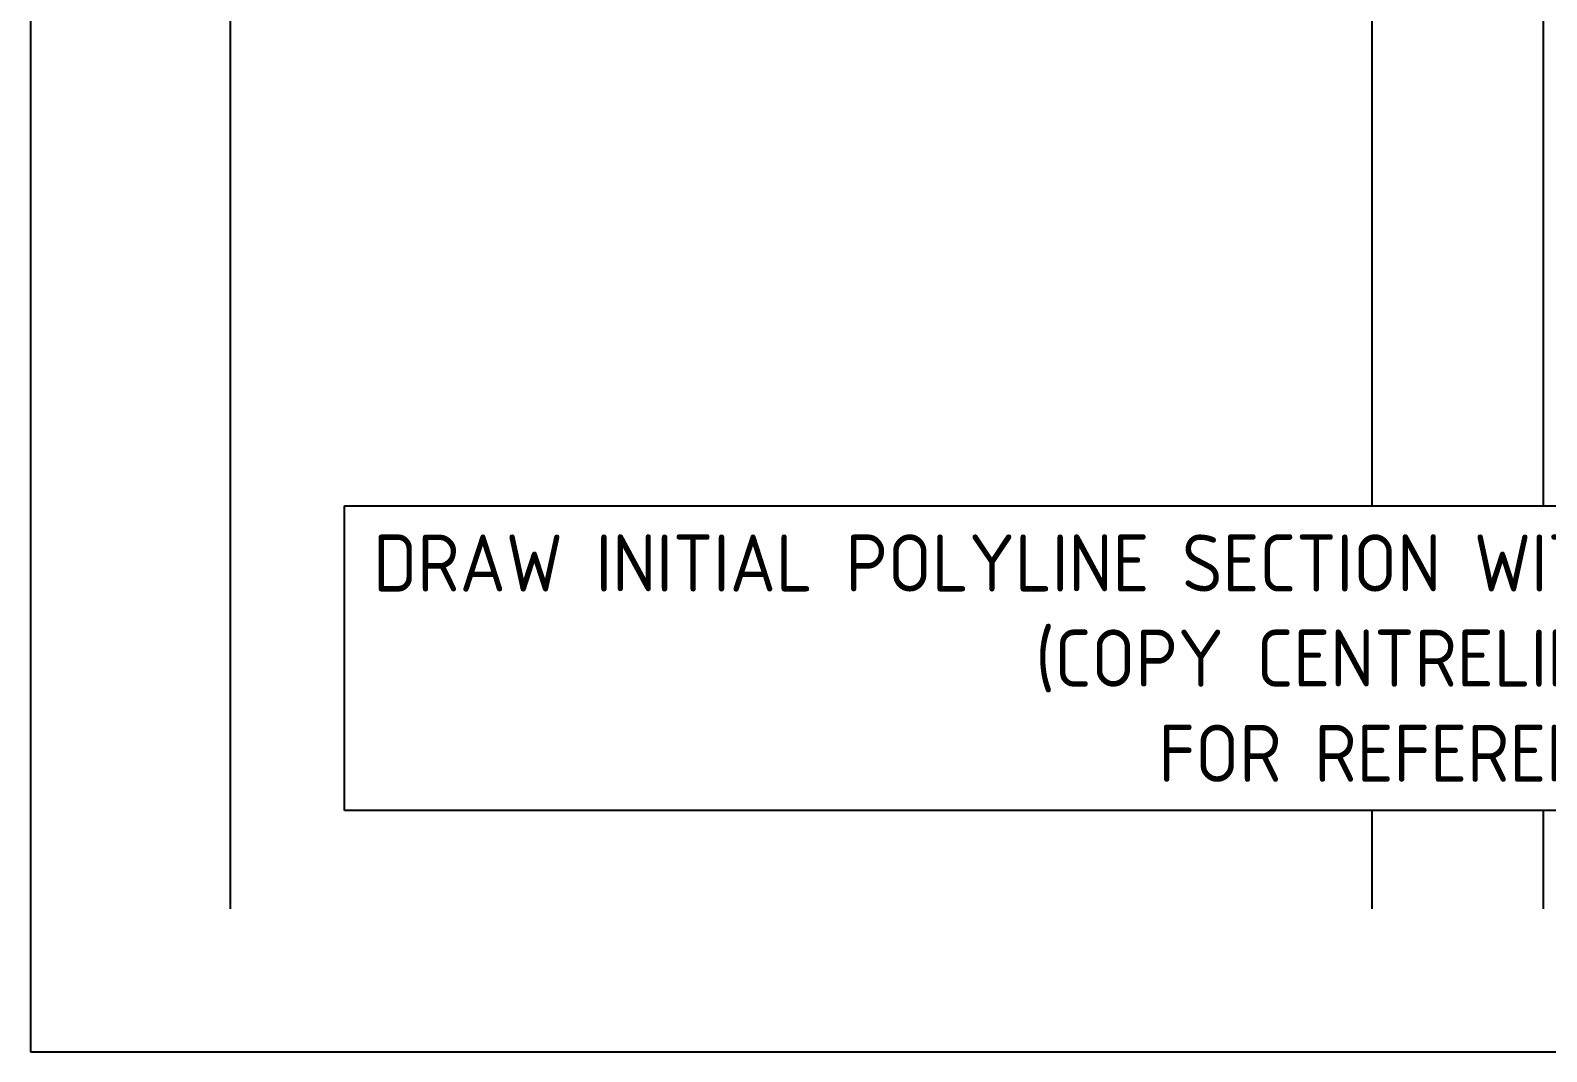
# Model space of a CAD drawing. Header units: metres. Extents: x 507649 to 509016, y 6966950 to 6967777.
# Drawn here: x 508556.5 to 508609.6, y 6967636.5 to 6967672.3 of the extents above; entities that cross this region are included whole.
import ezdxf

# ---------------------------------------------------------------- set-up
doc = ezdxf.new("R2010")
doc.units = ezdxf.units.M
doc.layers.add('_Design Non Plottable', color=45, linetype='Continuous', plot=False)
doc.layers.add('XREF', color=7, linetype='Continuous')
doc.styles.add('ISOCP', font='isocp.shx')

# ---------------------------------------------------------------- blocks, each defined once
blk = doc.blocks.new('XD_DESIGN_1')
at = {"layer": '_Design Non Plottable'}
for p, q in [((508556.513, 6967766.749), (508556.513, 6967636.467)), ((508563.513, 6967761.749), (508563.513, 6967641.467)), ((508603.513, 6967761.749), (508603.513, 6967641.467)), ((508609.513, 6967761.749), (508609.513, 6967641.467)), ((508556.513, 6967636.467), (508705.513, 6967636.467))]:
    blk.add_line(p, q, dxfattribs=at)
at = {"layer": '_Design Non Plottable', "color": 1, "insert": (508631.013, 6967650.254), "char_height": 2, "attachment_point": 5, "style": 'ISOCP', "bg_fill": 19, "box_fill_scale": 1.5, "bg_fill_color": 256, "bg_fill_transparency": 0}
blk.add_mtext('DRAW INITIAL POLYLINE SECTION WITH GLOBAL WIDTH - THEN USE "ARRAY PATH" TO ALIGN TO A ROAD CL\\P(COPY CENTRELINE AND PUT ONTO _DESIGN NON PLOTTABLE LAYER)\\PFOR REFERENCE - USE MUTCD LATEST STANDARD DRAWINGS', dxfattribs=at)

msp = doc.modelspace()

# ---------------------------------------------------------------- block references
at = {"layer": 'XREF'}
msp.add_blockref('XD_DESIGN_1', (0, 0), dxfattribs=at)

doc.saveas('drawing.dxf')
